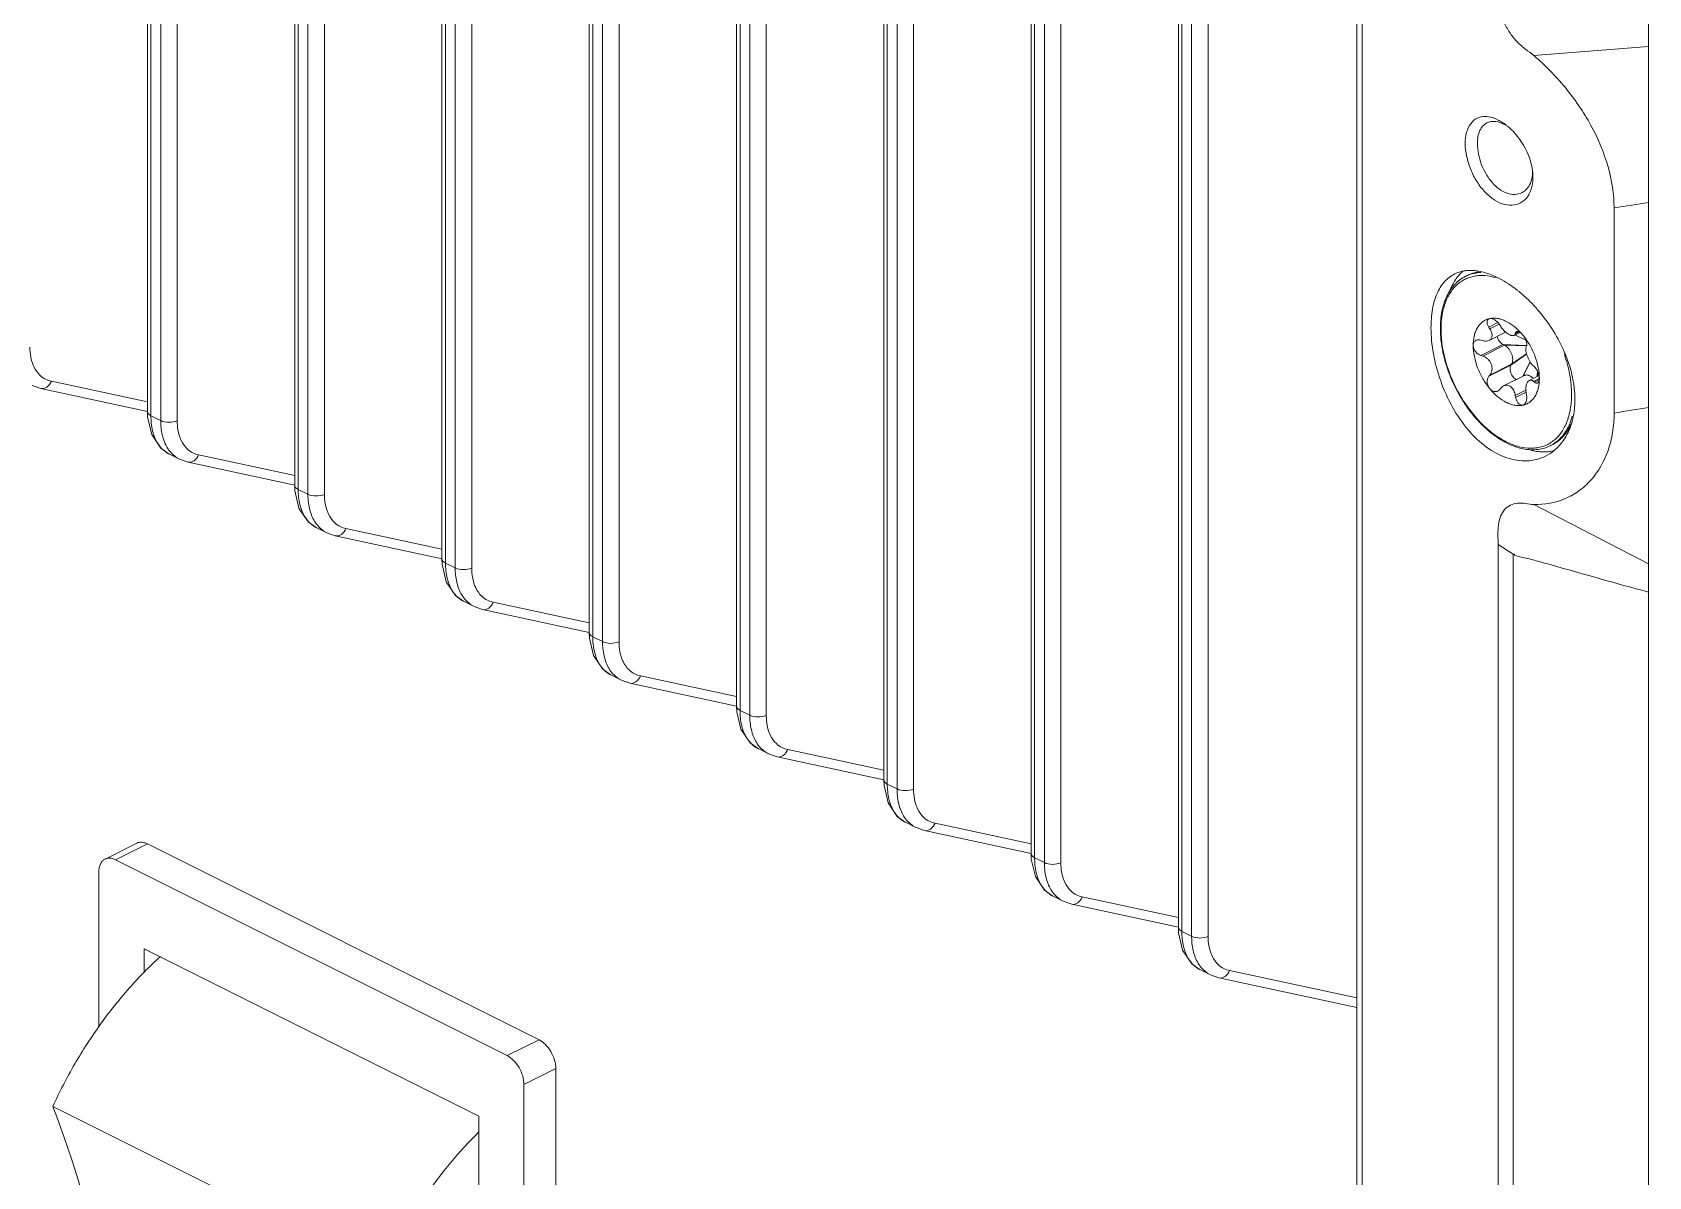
# Model space of a CAD drawing. Header units: millimetres. Extents: x 1177 to 4147, y 93 to 2194.
# Drawn here: x 3228.07 to 3275.88, y 792.68 to 826.51 of the extents above; entities that cross this region are included whole.
import ezdxf

# ---------------------------------------------------------------- set-up
doc = ezdxf.new("R2010")
doc.units = ezdxf.units.MM
doc.header["$LTSCALE"] = 0.1
doc.layers.get('0').update_dxf_attribs({"lineweight": 13})

# ---------------------------------------------------------------- blocks, each defined once
blk = doc.blocks.new('01')
for p, q in [((3608.534, 747.332), (3608.534, 834.783)), ((3545.107, 747.16), (3545.107, 816.876)), ((3545.254, 746.984), (3545.254, 816.699)), ((3545.666, 816.493), (3545.666, 746.777)), ((3546.364, 816.489), (3546.364, 746.773)), ((3551.33, 744.049), (3551.33, 813.765)), ((3551.476, 743.872), (3551.476, 813.588)), ((3551.888, 813.382), (3551.888, 743.666)), ((3552.586, 813.377), (3552.586, 743.662)), ((3557.552, 740.938), (3557.552, 810.654)), ((3557.699, 740.761), (3557.699, 810.477)), ((3558.111, 810.271), (3558.111, 740.555)), ((3558.809, 810.266), (3558.809, 740.55)), ((3563.775, 737.827), (3563.775, 807.542)), ((3563.921, 737.65), (3563.921, 807.366)), ((3564.334, 807.159), (3564.334, 737.444)), ((3565.031, 807.155), (3565.031, 737.439)), ((3569.997, 734.715), (3569.997, 804.431)), ((3570.144, 734.539), (3570.144, 804.254)), ((3570.556, 804.048), (3570.556, 734.332)), ((3571.254, 804.044), (3571.254, 734.328)), ((3576.22, 731.604), (3576.22, 801.32)), ((3576.366, 731.427), (3576.366, 801.143)), ((3576.779, 800.937), (3576.779, 731.221)), ((3577.476, 800.932), (3577.476, 731.217)), ((3582.442, 728.493), (3582.442, 798.208)), ((3582.589, 728.316), (3582.589, 798.032)), ((3583.001, 797.826), (3583.001, 728.11)), ((3583.699, 797.821), (3583.699, 728.105)), ((3588.665, 725.382), (3588.665, 795.097)), ((3588.811, 725.205), (3588.811, 794.92)), ((3589.224, 794.714), (3589.224, 724.999)), ((3589.921, 794.71), (3589.921, 724.994)), ((3596.21, 792.972), (3596.21, 667.728)), ((3596.433, 667.271), (3596.433, 792.499)), ((3603.682, 762.193), (3608.534, 762.578)), ((3603.64, 757.203), (3603.646, 757.051)), ((3607.073, 747.097), (3607.073, 755.748)), ((3600.801, 752.87), (3600.877, 752.908)), ((3601.783, 750.722), (3602.167, 750.914)), ((3601.827, 750.651), (3601.783, 750.722)), ((3601.821, 751.087), (3601.786, 751.076)), ((3602.22, 750.847), (3601.827, 750.651)), ((3602.242, 750.817), (3602.287, 750.746)), ((3602.899, 750.44), (3603.057, 750.519)), ((3602.914, 750.481), (3603.016, 750.532)), ((3601.447, 750.177), (3601.521, 750.155)), ((3601.447, 749.528), (3602.377, 749.993)), ((3601.521, 749.505), (3602.437, 749.963)), ((3602.491, 750.513), (3601.793, 750.164)), ((3603.378, 749.95), (3602.377, 749.993)), ((3602.377, 749.993), (3602.437, 749.963)), ((3603.374, 749.94), (3602.437, 749.963)), ((3602.846, 750.377), (3603.094, 750.501)), ((3602.886, 750.397), (3603.34, 750.179)), ((3602.899, 750.44), (3602.914, 750.481)), ((3603.374, 749.927), (3603.358, 749.885)), ((3601.521, 749.505), (3601.447, 749.528)), ((3601.827, 748.702), (3602.743, 749.16)), ((3603.379, 749.585), (3602.713, 749.112)), ((3602.743, 749.16), (3602.713, 749.112)), ((3603.376, 749.595), (3602.743, 749.16)), ((3603.524, 749.255), (3603.22, 748.651)), ((3603.525, 749.253), (3603.227, 748.654)), ((3601.783, 748.647), (3602.713, 749.112)), ((3601.783, 748.647), (3601.827, 748.702)), ((3602.398, 748.24), (3603.285, 748.684)), ((3603.902, 748.678), (3603.489, 748.471)), ((3603.665, 749.083), (3603.71, 749.046)), ((3603.915, 748.559), (3603.665, 748.433)), ((3603.71, 748.396), (3603.91, 748.496)), ((3603.832, 748.879), (3603.825, 748.64)), ((3603.851, 748.841), (3603.849, 748.652)), ((3540.243, 748.256), (3540.599, 748.132)), ((3540.599, 748.132), (3545.108, 747.165)), ((3540.599, 748.132), (3540.599, 748.132)), ((3541.048, 748.44), (3545.107, 747.569)), ((3602.287, 748.148), (3602.242, 748.092)), ((3602.899, 747.842), (3603.345, 748.065)), ((3602.914, 747.756), (3602.899, 747.842)), ((3602.914, 747.756), (3603.354, 747.976)), ((3603.358, 747.937), (3603.374, 747.851)), ((3603.71, 748.396), (3603.665, 748.433)), ((3603.217, 747.427), (3603.253, 747.439)), ((3608.534, 740.729), (3608.534, 747.332)), ((3545.254, 746.984), (3545.666, 746.777)), ((3604.378, 745.715), (3604.455, 745.753)), ((3545.678, 745.607), (3546.028, 745.364)), ((3546.016, 745.37), (3546.465, 745.145)), ((3546.466, 745.145), (3546.822, 745.021)), ((3547.271, 745.328), (3551.33, 744.457)), ((3546.822, 745.021), (3551.33, 744.053)), ((3546.822, 745.021), (3546.822, 745.021)), ((3551.476, 743.872), (3551.888, 743.666)), ((3603.682, 743.233), (3608.534, 740.729)), ((3551.9, 742.496), (3552.25, 742.253)), ((3552.239, 742.258), (3552.688, 742.034)), ((3552.688, 742.034), (3553.044, 741.909)), ((3553.044, 741.91), (3557.553, 740.942)), ((3553.044, 741.91), (3553.044, 741.909)), ((3553.493, 742.217), (3557.552, 741.346)), ((3602.17, 741.54), (3602.806, 741.129)), ((3602.173, 678.7), (3602.17, 741.54)), ((3602.806, 678.758), (3602.806, 741.129)), ((3557.699, 740.761), (3558.111, 740.555)), ((3608.534, 739.538), (3608.534, 740.729)), ((3558.123, 739.384), (3558.473, 739.142)), ((3558.461, 739.147), (3558.91, 738.922)), ((3558.911, 738.922), (3559.267, 738.798)), ((3559.716, 739.106), (3563.775, 738.235)), ((3608.534, 677.167), (3608.534, 739.538)), ((3559.267, 738.798), (3563.776, 737.831)), ((3559.267, 738.798), (3559.267, 738.798)), ((3563.921, 737.65), (3564.334, 737.444)), ((3564.345, 736.273), (3564.695, 736.03)), ((3564.684, 736.036), (3565.133, 735.811)), ((3565.134, 735.811), (3565.489, 735.687)), ((3565.489, 735.687), (3569.998, 734.719)), ((3565.489, 735.687), (3565.489, 735.687)), ((3565.938, 735.994), (3569.997, 735.124)), ((3570.144, 734.539), (3570.556, 734.332)), ((3570.568, 733.162), (3570.918, 732.919)), ((3570.906, 732.924), (3571.355, 732.7)), ((3572.161, 732.883), (3576.22, 732.012)), ((3571.356, 732.7), (3571.712, 732.576)), ((3571.712, 732.576), (3576.221, 731.608)), ((3571.712, 732.576), (3571.712, 732.576)), ((3576.366, 731.427), (3576.779, 731.221)), ((3576.79, 730.051), (3577.141, 729.808)), ((3577.129, 729.813), (3577.578, 729.589)), ((3577.579, 729.589), (3577.934, 729.464)), ((3577.934, 729.464), (3582.443, 728.497)), ((3577.934, 729.464), (3577.934, 729.464)), ((3578.383, 729.772), (3582.442, 728.901)), ((3543.316, 728.26), (3544.659, 728.932)), ((3543.763, 728.232), (3545.106, 728.903)), ((3545.106, 728.903), (3561.653, 720.63)), ((3543.763, 728.232), (3560.309, 719.959)), ((3582.589, 728.316), (3583.001, 728.11)), ((3543.056, 721.166), (3543.056, 727.719)), ((3583.013, 726.939), (3583.363, 726.696)), ((3583.352, 726.702), (3583.801, 726.477)), ((3584.606, 726.661), (3588.665, 725.79)), ((3583.801, 726.477), (3584.157, 726.353)), ((3584.157, 726.353), (3588.666, 725.386)), ((3584.157, 726.353), (3584.157, 726.353)), ((3588.811, 725.205), (3589.224, 724.999)), ((3544.965, 724.47), (3559.107, 717.399)), ((3544.965, 723.471), (3544.965, 724.47)), ((3589.235, 723.828), (3589.586, 723.585)), ((3589.574, 723.591), (3590.023, 723.366)), ((3590.024, 723.366), (3590.379, 723.242)), ((3590.379, 723.242), (3596.21, 721.991)), ((3590.379, 723.242), (3590.379, 723.242)), ((3590.828, 723.549), (3596.21, 722.395)), ((3561.653, 720.63), (3560.309, 719.959)), ((3561.016, 718.739), (3562.36, 719.411)), ((3562.36, 719.411), (3562.36, 692.304)), ((3561.016, 718.739), (3561.016, 691.632)), ((3541.111, 717.816), (3555.041, 710.851)), ((3559.107, 717.399), (3559.107, 694.882))]:
    blk.add_line(p, q)
for points in [[(3545.107, 747.161), (3545.116, 746.929), (3545.286, 746.185), (3545.678, 745.607)], [(3551.33, 744.05), (3551.338, 743.818), (3551.509, 743.074), (3551.9, 742.496)], [(3557.552, 740.938), (3557.561, 740.707), (3557.731, 739.962), (3558.123, 739.384)], [(3563.775, 737.827), (3563.783, 737.595), (3563.954, 736.851), (3564.345, 736.273)], [(3569.997, 734.716), (3570.006, 734.484), (3570.176, 733.74), (3570.568, 733.162)], [(3576.22, 731.605), (3576.229, 731.373), (3576.399, 730.629), (3576.79, 730.051)], [(3582.442, 728.493), (3582.451, 728.262), (3582.622, 727.517), (3583.013, 726.939)], [(3588.665, 725.382), (3588.674, 725.15), (3588.844, 724.406), (3589.235, 723.828)]]:
    blk.add_lwpolyline(points)
for centre, radius, start, end in [((3600.999, 757.308), 2.467, 49.95544, 52.95455), ((3600.862, 757.146), 2.68, 45.65003, 49.94198), ((3601.464, 757.042), 2.184, 6.27404, 10.0511), ((3601.709, 757.07), 1.937, 3.92265, 6.24504), ((3721.826, 48.475), 716.531, 99.097346, 99.215681), ((3601.828, 751.786), 1.732, 130.55625, 135.34757), ((3601.473, 751.525), 1.503, 113.3088, 116.56155), ((3602.535, 751.334), 2.576, 154.59208, 160.88676), ((3598.664, 746.951), 6.866, 40.1527, 42.25057), ((3601.098, 748.635), 2.751, 39.61526, 43.02977), ((3541.261, 749.431), 1.014, 243.37659, 257.89321), ((3601.315, 747.664), 4.103, 0.02696, 3.5685), ((3603.059, 748.188), 0.778, 281.69703, 284.52359), ((3721.834, 39.768), 716.577, 99.097348, 99.21568), ((3603.707, 747.058), 1.502, 296.56352, 299.83304), ((3603.704, 747.062), 1.507, 299.83381, 302.10735), ((3603.781, 747.1), 1.506, 296.56654, 305.47818), ((3603.67, 747.231), 1.678, 314.98995, 318.73194), ((3546.509, 746.353), 1.1, 235.07, 243.38433), ((3547.483, 746.32), 1.014, 243.37659, 257.89321), ((3604.115, 747.286), 1.831, 272.78374, 278.17806), ((3604.129, 747.184), 1.728, 278.1979, 282.14883), ((3552.732, 743.242), 1.1, 235.07, 243.38433), ((3553.706, 743.209), 1.014, 243.37659, 257.89321), ((3558.954, 740.13), 1.1, 235.07, 243.38433), ((3559.929, 740.097), 1.014, 243.37659, 257.89321), ((3565.177, 737.019), 1.1, 235.07, 243.38433), ((3566.151, 736.986), 1.014, 243.37659, 257.89321), ((3571.399, 733.908), 1.1, 235.07, 243.38433), ((3572.374, 733.875), 1.014, 243.37659, 257.89321), ((3577.622, 730.796), 1.1, 235.07, 243.38433), ((3578.596, 730.764), 1.014, 243.37659, 257.89321), ((3583.844, 727.685), 1.1, 235.07, 243.38433), ((3584.819, 727.652), 1.014, 243.37659, 257.89321), ((3590.067, 724.574), 1.1, 235.07, 243.38433), ((3591.041, 724.541), 1.014, 243.37659, 257.89321)]:
    blk.add_arc(centre, radius, start, end)
for points, knots in [([(3603.682, 762.194), (3603.569, 762.289), (3603.327, 762.46), (3602.976, 762.752), (3602.68, 763.121), (3602.362, 763.672), (3602.183, 764.281), (3602.162, 764.879), (3602.172, 765.163), (3602.172, 765.302)], [0, 0, 0, 0, 0.121221, 0.244043, 0.374304, 0.508184, 0.766586, 0.885066, 1, 1, 1, 1]), ([(3607.073, 755.748), (3607.074, 756.337), (3606.874, 757.559), (3606.143, 759.293), (3605.055, 760.871), (3604.16, 761.788), (3603.682, 762.194)], [0, 0, 0, 0, 0.235909, 0.489109, 0.748743, 1, 1, 1, 1]), ([(3600.785, 758.481), (3600.784, 758.639), (3600.815, 758.934), (3600.981, 759.319), (3601.269, 759.575), (3601.512, 759.621), (3601.63, 759.62)], [0, 0, 0, 0, 0.299801, 0.553858, 0.776011, 1, 1, 1, 1]), ([(3601.63, 759.62), (3601.674, 759.619), (3601.864, 759.603), (3602.047, 759.537), (3602.177, 759.471)], [0, 0, 0, 0, 0.230578, 1, 1, 1, 1]), ([(3601.698, 759.351), (3601.806, 759.405), (3602.09, 759.44), (3602.346, 759.337), (3602.475, 759.265)], [0, 0, 0, 0, 0.451839, 1, 1, 1, 1]), ([(3602.177, 759.471), (3602.203, 759.458), (3602.31, 759.4), (3602.412, 759.333), (3602.485, 759.277)], [0, 0, 0, 0, 0.240528, 1, 1, 1, 1]), ([(3601.296, 758.472), (3601.297, 758.572), (3601.312, 758.761), (3601.385, 759.02), (3601.512, 759.225), (3601.633, 759.319), (3601.698, 759.351)], [0, 0, 0, 0, 0.295949, 0.557333, 0.78795, 1, 1, 1, 1]), ([(3602.735, 759.062), (3602.826, 758.973), (3603.173, 758.585), (3603.425, 758.11), (3603.539, 757.735)], [0, 0, 0, 0, 0.244801, 1, 1, 1, 1]), ([(3603.206, 756.025), (3603.103, 755.953), (3602.851, 755.852), (3602.429, 755.884), (3602.005, 756.079), (3601.609, 756.412), (3601.266, 756.857), (3601.001, 757.376), (3600.83, 757.924), (3600.782, 758.3), (3600.785, 758.481)], [0, 0, 0, 0, 0.093411, 0.193279, 0.306466, 0.434619, 0.574893, 0.720944, 0.865758, 1, 1, 1, 1]), ([(3603.173, 756.4), (3603.084, 756.355), (3602.873, 756.304), (3602.538, 756.365), (3602.209, 756.546), (3601.907, 756.829), (3601.65, 757.192), (3601.39, 757.731), (3601.302, 758.18), (3601.296, 758.472)], [0, 0, 0, 0, 0.093963, 0.196168, 0.31176, 0.441239, 0.581333, 0.726089, 1, 1, 1, 1]), ([(3603.535, 756.803), (3603.498, 756.715), (3603.401, 756.555), (3603.252, 756.439), (3603.173, 756.4)], [0, 0, 0, 0, 0.518724, 1, 1, 1, 1]), ([(3603.646, 757.051), (3603.646, 756.995), (3603.639, 756.788), (3603.592, 756.582), (3603.531, 756.442)], [0, 0, 0, 0, 0.266364, 1, 1, 1, 1]), ([(3603.629, 757.306), (3603.63, 757.261), (3603.623, 757.089), (3603.585, 756.919), (3603.535, 756.803)], [0, 0, 0, 0, 0.264102, 1, 1, 1, 1]), ([(3603.531, 756.442), (3603.513, 756.399), (3603.433, 756.24), (3603.312, 756.101), (3603.206, 756.025)], [0, 0, 0, 0, 0.265174, 1, 1, 1, 1]), ([(3600.33, 752.97), (3600.17, 752.89), (3599.866, 752.649), (3599.554, 752.12), (3599.372, 751.455), (3599.337, 750.966), (3599.337, 750.706)], [0, 0, 0, 0, 0.207379, 0.435777, 0.699431, 1, 1, 1, 1]), ([(3599.732, 750.671), (3599.732, 750.916), (3599.763, 751.276), (3599.88, 751.728), (3600, 752.03), (3600.154, 752.3), (3600.339, 752.534), (3600.554, 752.727), (3600.717, 752.828), (3600.801, 752.87)], [0, 0, 0, 0, 0.285392, 0.417936, 0.543856, 0.663798, 0.778818, 0.890321, 1, 1, 1, 1]), ([(3602.092, 752.807), (3601.939, 752.854), (3601.705, 752.902), (3601.395, 752.908), (3601.175, 752.883), (3600.966, 752.83), (3600.769, 752.748), (3600.586, 752.639), (3600.419, 752.503), (3600.268, 752.341), (3600.087, 752.089), (3599.911, 751.712), (3599.787, 751.196), (3599.761, 750.827), (3599.761, 750.636)], [0, 0, 0, 0, 0.126419, 0.185935, 0.243505, 0.299709, 0.355212, 0.410726, 0.466965, 0.52459, 0.584178, 0.710779, 0.849241, 1, 1, 1, 1]), ([(3600.597, 753.003), (3600.558, 752.963), (3600.405, 752.793), (3600.283, 752.596), (3600.209, 752.439)], [0, 0, 0, 0, 0.241159, 1, 1, 1, 1]), ([(3600.875, 753.116), (3600.826, 753.112), (3600.639, 753.09), (3600.455, 753.032), (3600.33, 752.97)], [0, 0, 0, 0, 0.258223, 1, 1, 1, 1]), ([(3601.278, 753.1), (3601.243, 753.105), (3601.11, 753.12), (3600.974, 753.123), (3600.875, 753.116)], [0, 0, 0, 0, 0.258627, 1, 1, 1, 1]), ([(3601.337, 753.053), (3601.257, 753.041), (3601.099, 753.005), (3600.949, 752.944), (3600.877, 752.908)], [0, 0, 0, 0, 0.503877, 1, 1, 1, 1]), ([(3600.877, 752.908), (3600.943, 752.941), (3601.079, 752.998), (3601.222, 753.035), (3601.294, 753.048)], [0, 0, 0, 0, 0.497485, 1, 1, 1, 1]), ([(3601.448, 753.032), (3601.349, 753.028), (3601.154, 753.004), (3600.967, 752.944), (3600.878, 752.906)], [0, 0, 0, 0, 0.506989, 1, 1, 1, 1]), ([(3602.698, 752.493), (3602.58, 752.574), (3602.142, 752.847), (3601.648, 753.047), (3601.278, 753.1)], [0, 0, 0, 0, 0.277298, 1, 1, 1, 1]), ([(3603.056, 752.225), (3603.026, 752.249), (3602.91, 752.342), (3602.79, 752.43), (3602.698, 752.493)], [0, 0, 0, 0, 0.254539, 1, 1, 1, 1]), ([(3603.747, 751.568), (3603.692, 751.628), (3603.474, 751.859), (3603.239, 752.075), (3603.056, 752.225)], [0, 0, 0, 0, 0.256061, 1, 1, 1, 1]), ([(3605.211, 749.018), (3605.147, 749.231), (3604.839, 750.079), (3604.351, 750.859), (3603.912, 751.378)], [0, 0, 0, 0, 0.246555, 1, 1, 1, 1]), ([(3604.176, 745.278), (3603.935, 745.158), (3603.375, 745.017), (3602.489, 745.166), (3601.629, 745.64), (3600.854, 746.388), (3600.207, 747.345), (3599.72, 748.435), (3599.416, 749.569), (3599.337, 750.337), (3599.337, 750.706)], [0, 0, 0, 0, 0.096278, 0.199339, 0.314352, 0.442579, 0.581411, 0.725431, 0.867625, 1, 1, 1, 1]), ([(3604.378, 745.715), (3604.272, 745.661), (3604.042, 745.578), (3603.672, 745.532), (3603.283, 745.563), (3602.885, 745.669), (3602.483, 745.845), (3602.086, 746.089), (3601.699, 746.394), (3601.33, 746.755), (3600.986, 747.165), (3600.566, 747.769), (3600.225, 748.431), (3599.974, 749.124), (3599.836, 749.647), (3599.752, 750.163), (3599.732, 750.504), (3599.732, 750.671)], [0, 0, 0, 0, 0.046168, 0.093562, 0.14325, 0.196027, 0.252355, 0.312364, 0.375896, 0.442549, 0.511737, 0.582736, 0.726725, 0.798122, 0.867948, 0.935457, 1, 1, 1, 1]), ([(3599.761, 750.636), (3599.761, 750.407), (3599.8, 749.934), (3599.959, 749.225), (3600.213, 748.518), (3600.554, 747.839), (3600.969, 747.212), (3601.442, 746.663), (3601.956, 746.21), (3602.493, 745.871), (3603.033, 745.659), (3603.482, 745.596), (3603.817, 745.622), (3604.052, 745.676), (3604.271, 745.766), (3604.474, 745.889), (3604.657, 746.046), (3604.877, 746.301), (3605.094, 746.7), (3605.246, 747.261), (3605.277, 747.667), (3605.277, 747.878)], [0, 0, 0, 0, 0.068686, 0.141533, 0.217028, 0.293412, 0.36886, 0.441621, 0.510182, 0.573445, 0.630935, 0.683047, 0.707566, 0.731385, 0.754843, 0.778311, 0.802158, 0.826721, 0.878957, 0.936591, 1, 1, 1, 1]), ([(3601.122, 749.955), (3601.122, 750.096), (3601.143, 750.302), (3601.223, 750.555), (3601.303, 750.717), (3601.405, 750.854), (3601.527, 750.964), (3601.667, 751.044), (3601.769, 751.077), (3601.821, 751.087)], [0, 0, 0, 0, 0.292489, 0.425478, 0.549994, 0.667323, 0.779541, 0.889431, 1, 1, 1, 1]), ([(3601.786, 751.076), (3601.775, 751.07), (3601.753, 751.055), (3601.729, 751.022), (3601.715, 750.982), (3601.709, 750.917), (3601.727, 750.825), (3601.761, 750.756), (3601.783, 750.722)], [0, 0, 0, 0, 0.097885, 0.196945, 0.302948, 0.419624, 0.688587, 1, 1, 1, 1]), ([(3601.793, 750.164), (3601.811, 750.173), (3601.845, 750.196), (3601.885, 750.243), (3601.91, 750.299), (3601.92, 750.364), (3601.916, 750.433), (3601.892, 750.533), (3601.856, 750.605), (3601.827, 750.651)], [0, 0, 0, 0, 0.11066, 0.218773, 0.328694, 0.444664, 0.569516, 0.704271, 1, 1, 1, 1]), ([(3601.821, 751.087), (3601.87, 751.097), (3601.973, 751.109), (3602.132, 751.098), (3602.296, 751.061), (3602.525, 750.975), (3602.81, 750.801), (3603.012, 750.616), (3603.109, 750.512)], [0, 0, 0, 0, 0.102583, 0.210143, 0.32398, 0.444974, 0.708853, 1, 1, 1, 1]), ([(3602.242, 750.817), (3602.216, 750.859), (3602.155, 750.936), (3602.063, 751.014), (3601.984, 751.06), (3601.912, 751.088), (3601.854, 751.094), (3601.821, 751.087)], [0, 0, 0, 0, 0.280746, 0.557076, 0.685088, 0.802432, 1, 1, 1, 1]), ([(3602.491, 750.511), (3602.451, 750.545), (3602.377, 750.619), (3602.314, 750.702), (3602.287, 750.746)], [0, 0, 0, 0, 0.500571, 1, 1, 1, 1]), ([(3602.954, 750.528), (3602.945, 750.524), (3602.928, 750.51), (3602.918, 750.491), (3602.914, 750.481)], [0, 0, 0, 0, 0.479654, 1, 1, 1, 1]), ([(3603.094, 750.501), (3603.081, 750.509), (3603.056, 750.523), (3603.018, 750.535), (3602.984, 750.538), (3602.963, 750.532), (3602.954, 750.528)], [0, 0, 0, 0, 0.309007, 0.574685, 0.801106, 1, 1, 1, 1]), ([(3540.141, 749.884), (3540.141, 749.823), (3540.15, 749.59), (3540.193, 749.357), (3540.25, 749.196)], [0, 0, 0, 0, 0.264568, 1, 1, 1, 1]), ([(3601.24, 750.168), (3601.222, 750.159), (3601.188, 750.135), (3601.15, 750.085), (3601.127, 750.023), (3601.122, 749.978), (3601.122, 749.955)], [0, 0, 0, 0, 0.236599, 0.476208, 0.728722, 1, 1, 1, 1]), ([(3601.821, 748.125), (3601.713, 748.255), (3601.518, 748.537), (3601.298, 748.997), (3601.158, 749.475), (3601.122, 749.799), (3601.122, 749.955)], [0, 0, 0, 0, 0.254359, 0.512919, 0.764765, 1, 1, 1, 1]), ([(3601.122, 749.955), (3601.122, 749.91), (3601.142, 749.815), (3601.212, 749.688), (3601.316, 749.586), (3601.403, 749.541), (3601.447, 749.528)], [0, 0, 0, 0, 0.239462, 0.49734, 0.756045, 1, 1, 1, 1]), ([(3601.447, 750.177), (3601.411, 750.188), (3601.341, 750.199), (3601.27, 750.183), (3601.24, 750.168)], [0, 0, 0, 0, 0.52668, 1, 1, 1, 1]), ([(3601.521, 750.155), (3601.568, 750.14), (3601.661, 750.125), (3601.754, 750.145), (3601.793, 750.164)], [0, 0, 0, 0, 0.531842, 1, 1, 1, 1]), ([(3602.377, 749.993), (3602.348, 750.007), (3602.292, 750.048), (3602.221, 750.128), (3602.164, 750.224), (3602.137, 750.296), (3602.128, 750.332)], [0, 0, 0, 0, 0.224627, 0.474713, 0.738163, 1, 1, 1, 1]), ([(3602.743, 749.16), (3602.76, 749.187), (3602.784, 749.251), (3602.795, 749.357), (3602.781, 749.475), (3602.746, 749.596), (3602.69, 749.712), (3602.618, 749.817), (3602.534, 749.903), (3602.47, 749.947), (3602.437, 749.963)], [0, 0, 0, 0, 0.100163, 0.214155, 0.341032, 0.476829, 0.616268, 0.753439, 0.882721, 1, 1, 1, 1]), ([(3602.846, 750.377), (3602.836, 750.372), (3602.814, 750.365), (3602.777, 750.364), (3602.736, 750.37), (3602.673, 750.39), (3602.588, 750.436), (3602.523, 750.484), (3602.491, 750.511)], [0, 0, 0, 0, 0.081289, 0.172033, 0.275865, 0.394549, 0.674735, 1, 1, 1, 1]), ([(3602.899, 750.44), (3602.894, 750.426), (3602.88, 750.401), (3602.858, 750.383), (3602.846, 750.377)], [0, 0, 0, 0, 0.516987, 1, 1, 1, 1]), ([(3603.217, 750.389), (3603.198, 750.412), (3603.16, 750.453), (3603.116, 750.487), (3603.094, 750.501)], [0, 0, 0, 0, 0.531627, 1, 1, 1, 1]), ([(3603.374, 749.927), (3603.378, 749.939), (3603.384, 749.97), (3603.384, 750.019), (3603.375, 750.076), (3603.352, 750.162), (3603.303, 750.27), (3603.248, 750.351), (3603.217, 750.389)], [0, 0, 0, 0, 0.081914, 0.180348, 0.294769, 0.423159, 0.707611, 1, 1, 1, 1]), ([(3603.217, 750.389), (3603.325, 750.259), (3603.52, 749.977), (3603.739, 749.516), (3603.88, 749.039), (3603.915, 748.715), (3603.915, 748.559)], [0, 0, 0, 0, 0.254359, 0.512919, 0.764765, 1, 1, 1, 1]), ([(3603.665, 749.083), (3603.639, 749.104), (3603.59, 749.156), (3603.524, 749.249), (3603.464, 749.36), (3603.413, 749.478), (3603.373, 749.597), (3603.349, 749.708), (3603.341, 749.804), (3603.35, 749.862), (3603.358, 749.885)], [0, 0, 0, 0, 0.110696, 0.240625, 0.384178, 0.53292, 0.676665, 0.805968, 0.914467, 1, 1, 1, 1]), ([(3540.25, 749.196), (3540.268, 749.146), (3540.344, 748.963), (3540.46, 748.794), (3540.565, 748.694)], [0, 0, 0, 0, 0.26525, 1, 1, 1, 1]), ([(3601.521, 749.505), (3601.6, 749.481), (3601.714, 749.413), (3601.826, 749.283), (3601.888, 749.166), (3601.919, 749.04), (3601.919, 748.914), (3601.89, 748.799), (3601.851, 748.731), (3601.827, 748.702)], [0, 0, 0, 0, 0.249375, 0.381505, 0.514159, 0.64429, 0.769426, 0.888065, 1, 1, 1, 1]), ([(3605.277, 747.878), (3605.277, 748.157), (3605.219, 748.734), (3605.069, 749.294), (3604.971, 749.575)], [0, 0, 0, 0, 0.483667, 1, 1, 1, 1]), ([(3601.783, 748.647), (3601.756, 748.614), (3601.717, 748.531), (3601.706, 748.391), (3601.739, 748.249), (3601.789, 748.162), (3601.821, 748.125)], [0, 0, 0, 0, 0.226942, 0.475503, 0.738548, 1, 1, 1, 1]), ([(3602.943, 748.51), (3602.918, 748.522), (3602.87, 748.555), (3602.807, 748.62), (3602.753, 748.698), (3602.711, 748.786), (3602.685, 748.877), (3602.672, 748.987), (3602.687, 749.07), (3602.713, 749.112)], [0, 0, 0, 0, 0.117521, 0.247148, 0.384604, 0.524297, 0.660366, 0.787432, 1, 1, 1, 1]), ([(3603.915, 748.559), (3603.915, 748.422), (3603.896, 748.222), (3603.821, 747.975), (3603.745, 747.815), (3603.649, 747.679), (3603.534, 747.568), (3603.401, 747.484), (3603.304, 747.448), (3603.254, 747.435)], [0, 0, 0, 0, 0.292063, 0.425261, 0.550188, 0.667975, 0.780473, 0.890199, 1, 1, 1, 1]), ([(3603.656, 748.556), (3603.628, 748.586), (3603.569, 748.639), (3603.484, 748.684), (3603.417, 748.702), (3603.37, 748.705), (3603.325, 748.7), (3603.298, 748.69), (3603.285, 748.683)], [0, 0, 0, 0, 0.297686, 0.561702, 0.680801, 0.792227, 0.89772, 1, 1, 1, 1]), ([(3603.489, 748.471), (3603.458, 748.456), (3603.419, 748.412), (3603.384, 748.341), (3603.354, 748.245), (3603.339, 748.108), (3603.348, 747.995), (3603.358, 747.937)], [0, 0, 0, 0, 0.177477, 0.28813, 0.413007, 0.695065, 1, 1, 1, 1]), ([(3603.665, 748.433), (3603.65, 748.445), (3603.622, 748.465), (3603.576, 748.483), (3603.53, 748.487), (3603.502, 748.478), (3603.489, 748.471)], [0, 0, 0, 0, 0.288082, 0.541806, 0.772346, 1, 1, 1, 1]), ([(3603.903, 748.678), (3603.896, 748.716), (3603.875, 748.79), (3603.83, 748.892), (3603.776, 748.979), (3603.732, 749.027), (3603.71, 749.046)], [0, 0, 0, 0, 0.274561, 0.545123, 0.791997, 1, 1, 1, 1]), ([(3603.838, 748.366), (3603.851, 748.372), (3603.874, 748.393), (3603.898, 748.437), (3603.913, 748.494), (3603.915, 748.536), (3603.915, 748.559)], [0, 0, 0, 0, 0.190975, 0.416283, 0.686233, 1, 1, 1, 1]), ([(3603.915, 748.559), (3603.915, 748.568), (3603.914, 748.608), (3603.909, 748.648), (3603.903, 748.678)], [0, 0, 0, 0, 0.238011, 1, 1, 1, 1]), ([(3605.41, 747.919), (3605.404, 748.009), (3605.37, 748.38), (3605.291, 748.747), (3605.211, 749.018)], [0, 0, 0, 0, 0.242299, 1, 1, 1, 1]), ([(3540.599, 748.132), (3540.642, 748.123), (3540.736, 748.124), (3540.916, 748.209), (3541.01, 748.342), (3541.048, 748.44)], [0, 0, 0, 0, 0.224227, 0.463458, 1, 1, 1, 1]), ([(3601.821, 748.125), (3601.843, 748.098), (3601.893, 748.05), (3601.981, 748.005), (3602.074, 747.994), (3602.132, 748.01), (3602.158, 748.023)], [0, 0, 0, 0, 0.278794, 0.535291, 0.771972, 1, 1, 1, 1]), ([(3603.217, 747.427), (3603.163, 747.415), (3603.05, 747.404), (3602.876, 747.42), (3602.696, 747.467), (3602.445, 747.574), (3602.136, 747.784), (3601.922, 748.002), (3601.821, 748.125)], [0, 0, 0, 0, 0.100895, 0.207261, 0.32056, 0.441668, 0.707117, 1, 1, 1, 1]), ([(3602.158, 748.023), (3602.166, 748.027), (3602.198, 748.045), (3602.225, 748.071), (3602.242, 748.092)], [0, 0, 0, 0, 0.244453, 1, 1, 1, 1]), ([(3602.287, 748.148), (3602.295, 748.158), (3602.327, 748.194), (3602.366, 748.224), (3602.398, 748.24)], [0, 0, 0, 0, 0.258578, 1, 1, 1, 1]), ([(3602.398, 748.24), (3602.423, 748.252), (3602.475, 748.27), (3602.558, 748.272), (3602.64, 748.248), (3602.716, 748.2), (3602.782, 748.13), (3602.854, 748.014), (3602.887, 747.912), (3602.899, 747.842)], [0, 0, 0, 0, 0.109461, 0.218418, 0.33058, 0.449317, 0.576567, 0.712229, 1, 1, 1, 1]), ([(3603.253, 747.439), (3603.266, 747.446), (3603.291, 747.463), (3603.323, 747.499), (3603.348, 747.545), (3603.374, 747.618), (3603.388, 747.722), (3603.381, 747.808), (3603.374, 747.851)], [0, 0, 0, 0, 0.096427, 0.2004, 0.313931, 0.437364, 0.708911, 1, 1, 1, 1]), ([(3603.71, 748.396), (3603.72, 748.387), (3603.741, 748.373), (3603.775, 748.359), (3603.809, 748.356), (3603.829, 748.362), (3603.838, 748.366)], [0, 0, 0, 0, 0.294551, 0.551982, 0.781276, 1, 1, 1, 1]), ([(3545.254, 746.984), (3545.232, 746.994), (3545.165, 747.033), (3545.107, 747.106), (3545.107, 747.16)], [0, 0, 0, 0, 0.307754, 1, 1, 1, 1]), ([(3602.914, 747.756), (3602.923, 747.708), (3602.95, 747.618), (3603.011, 747.52), (3603.072, 747.464), (3603.12, 747.436), (3603.169, 747.422), (3603.202, 747.423), (3603.217, 747.427)], [0, 0, 0, 0, 0.297992, 0.57064, 0.692364, 0.803082, 0.904393, 1, 1, 1, 1]), ([(3605.418, 747.666), (3605.418, 747.567), (3605.404, 747.187), (3605.33, 746.808), (3605.237, 746.543)], [0, 0, 0, 0, 0.261334, 1, 1, 1, 1]), ([(3545.379, 746.161), (3545.358, 746.222), (3545.281, 746.49), (3545.254, 746.771), (3545.254, 746.984)], [0, 0, 0, 0, 0.234569, 1, 1, 1, 1]), ([(3546.364, 746.773), (3546.256, 746.722), (3546.014, 746.685), (3545.772, 746.725), (3545.666, 746.777)], [0, 0, 0, 0, 0.501917, 1, 1, 1, 1]), ([(3545.666, 746.777), (3545.666, 746.704), (3545.676, 746.424), (3545.728, 746.145), (3545.797, 745.952)], [0, 0, 0, 0, 0.264668, 1, 1, 1, 1]), ([(3546.364, 746.773), (3546.364, 746.711), (3546.372, 746.479), (3546.416, 746.246), (3546.473, 746.084)], [0, 0, 0, 0, 0.264568, 1, 1, 1, 1]), ([(3603.682, 743.233), (3604.13, 743.22), (3604.817, 743.348), (3605.606, 743.791), (3606.303, 744.423), (3606.788, 745.297), (3607.036, 746.285), (3607.074, 746.822), (3607.073, 747.097)], [0, 0, 0, 0, 0.233633, 0.350432, 0.469543, 0.720836, 0.856605, 1, 1, 1, 1]), ([(3605.227, 746.551), (3605.182, 746.463), (3605.083, 746.296), (3604.902, 746.074), (3604.693, 745.89), (3604.536, 745.793), (3604.455, 745.753)], [0, 0, 0, 0, 0.262146, 0.51415, 0.75894, 1, 1, 1, 1]), ([(3604.505, 745.786), (3604.6, 745.845), (3604.781, 745.989), (3605.006, 746.264), (3605.186, 746.593), (3605.27, 746.836), (3605.305, 746.964)], [0, 0, 0, 0, 0.231185, 0.471823, 0.727001, 1, 1, 1, 1]), ([(3605.237, 746.543), (3605.205, 746.452), (3605.065, 746.113), (3604.849, 745.803), (3604.654, 745.616)], [0, 0, 0, 0, 0.262735, 1, 1, 1, 1]), ([(3604.932, 746.124), (3604.995, 746.196), (3605.113, 746.355), (3605.206, 746.53), (3605.247, 746.622)], [0, 0, 0, 0, 0.48762, 1, 1, 1, 1]), ([(3545.879, 745.451), (3545.765, 745.531), (3545.557, 745.747), (3545.428, 746.015), (3545.379, 746.161)], [0, 0, 0, 0, 0.47508, 1, 1, 1, 1]), ([(3545.797, 745.952), (3545.859, 745.777), (3546.027, 745.455), (3546.311, 745.223), (3546.463, 745.147)], [0, 0, 0, 0, 0.522368, 1, 1, 1, 1]), ([(3546.473, 746.084), (3546.491, 746.035), (3546.566, 745.851), (3546.682, 745.683), (3546.788, 745.583)], [0, 0, 0, 0, 0.26525, 1, 1, 1, 1]), ([(3604.656, 745.874), (3604.674, 745.886), (3604.744, 745.939), (3604.81, 745.997), (3604.857, 746.044)], [0, 0, 0, 0, 0.247914, 1, 1, 1, 1]), ([(3546.822, 745.021), (3546.864, 745.012), (3546.958, 745.013), (3547.138, 745.098), (3547.232, 745.231), (3547.271, 745.328)], [0, 0, 0, 0, 0.224227, 0.463458, 1, 1, 1, 1]), ([(3604.204, 745.457), (3604.143, 745.454), (3603.889, 745.454), (3603.636, 745.501), (3603.451, 745.556)], [0, 0, 0, 0, 0.239471, 1, 1, 1, 1]), ([(3604.654, 745.616), (3604.618, 745.581), (3604.472, 745.451), (3604.306, 745.343), (3604.176, 745.278)], [0, 0, 0, 0, 0.25314, 1, 1, 1, 1]), ([(3551.476, 743.872), (3551.455, 743.883), (3551.388, 743.922), (3551.33, 743.995), (3551.33, 744.049)], [0, 0, 0, 0, 0.307754, 1, 1, 1, 1]), ([(3551.601, 743.049), (3551.58, 743.111), (3551.504, 743.379), (3551.476, 743.659), (3551.476, 743.872)], [0, 0, 0, 0, 0.234569, 1, 1, 1, 1]), ([(3552.102, 742.34), (3551.988, 742.42), (3551.779, 742.635), (3551.651, 742.904), (3551.601, 743.049)], [0, 0, 0, 0, 0.47508, 1, 1, 1, 1]), ([(3552.586, 743.662), (3552.479, 743.611), (3552.236, 743.574), (3551.994, 743.613), (3551.888, 743.666)], [0, 0, 0, 0, 0.501917, 1, 1, 1, 1]), ([(3551.888, 743.666), (3551.888, 743.592), (3551.899, 743.313), (3551.951, 743.034), (3552.019, 742.84)], [0, 0, 0, 0, 0.264668, 1, 1, 1, 1]), ([(3552.586, 743.662), (3552.586, 743.6), (3552.595, 743.367), (3552.638, 743.135), (3552.696, 742.973)], [0, 0, 0, 0, 0.264568, 1, 1, 1, 1]), ([(3603.682, 743.233), (3603.565, 743.236), (3603.338, 743.277), (3603.002, 743.314), (3602.685, 743.226), (3602.429, 743.026), (3602.257, 742.727), (3602.145, 742.221), (3602.172, 741.816), (3602.171, 741.539)], [0, 0, 0, 0, 0.123586, 0.242589, 0.352089, 0.460175, 0.576371, 0.707675, 1, 1, 1, 1]), ([(3552.019, 742.84), (3552.081, 742.666), (3552.249, 742.344), (3552.534, 742.111), (3552.685, 742.035)], [0, 0, 0, 0, 0.522368, 1, 1, 1, 1]), ([(3552.696, 742.973), (3552.713, 742.924), (3552.789, 742.74), (3552.905, 742.572), (3553.011, 742.471)], [0, 0, 0, 0, 0.26525, 1, 1, 1, 1]), ([(3553.044, 741.91), (3553.087, 741.901), (3553.181, 741.902), (3553.361, 741.986), (3553.455, 742.12), (3553.493, 742.217)], [0, 0, 0, 0, 0.224227, 0.463458, 1, 1, 1, 1]), ([(3602.806, 741.129), (3602.811, 741.134), (3602.827, 741.141), (3602.86, 741.122), (3602.874, 741.098), (3602.88, 741.081)], [0, 0, 0, 0, 0.213794, 0.461222, 1, 1, 1, 1]), ([(3602.88, 741.081), (3603.061, 741.026), (3603.438, 740.962), (3603.803, 740.849), (3603.988, 740.801)], [0, 0, 0, 0, 0.497909, 1, 1, 1, 1]), ([(3557.699, 740.761), (3557.677, 740.772), (3557.611, 740.81), (3557.552, 740.884), (3557.552, 740.938)], [0, 0, 0, 0, 0.307754, 1, 1, 1, 1]), ([(3557.824, 739.938), (3557.803, 740), (3557.726, 740.268), (3557.699, 740.548), (3557.699, 740.761)], [0, 0, 0, 0, 0.234569, 1, 1, 1, 1]), ([(3558.809, 740.55), (3558.701, 740.499), (3558.459, 740.463), (3558.217, 740.502), (3558.111, 740.555)], [0, 0, 0, 0, 0.501917, 1, 1, 1, 1]), ([(3558.111, 740.555), (3558.111, 740.481), (3558.121, 740.202), (3558.173, 739.923), (3558.242, 739.729)], [0, 0, 0, 0, 0.264668, 1, 1, 1, 1]), ([(3558.809, 740.55), (3558.809, 740.489), (3558.817, 740.256), (3558.861, 740.023), (3558.918, 739.862)], [0, 0, 0, 0, 0.264568, 1, 1, 1, 1]), ([(3603.988, 740.801), (3604.744, 740.591), (3606.256, 740.16), (3607.77, 739.735), (3608.534, 739.538)], [0, 0, 0, 0, 0.498822, 1, 1, 1, 1]), ([(3558.325, 739.229), (3558.21, 739.309), (3558.002, 739.524), (3557.874, 739.792), (3557.824, 739.938)], [0, 0, 0, 0, 0.47508, 1, 1, 1, 1]), ([(3558.242, 739.729), (3558.304, 739.554), (3558.472, 739.232), (3558.756, 739), (3558.908, 738.924)], [0, 0, 0, 0, 0.522368, 1, 1, 1, 1]), ([(3558.918, 739.862), (3558.936, 739.812), (3559.011, 739.629), (3559.127, 739.46), (3559.233, 739.36)], [0, 0, 0, 0, 0.26525, 1, 1, 1, 1]), ([(3559.267, 738.798), (3559.31, 738.789), (3559.403, 738.791), (3559.584, 738.875), (3559.678, 739.008), (3559.716, 739.106)], [0, 0, 0, 0, 0.224227, 0.463458, 1, 1, 1, 1]), ([(3563.921, 737.65), (3563.9, 737.661), (3563.833, 737.699), (3563.775, 737.772), (3563.775, 737.827)], [0, 0, 0, 0, 0.307754, 1, 1, 1, 1]), ([(3564.046, 736.827), (3564.025, 736.889), (3563.949, 737.156), (3563.921, 737.437), (3563.921, 737.65)], [0, 0, 0, 0, 0.234569, 1, 1, 1, 1]), ([(3565.031, 737.439), (3564.924, 737.388), (3564.682, 737.351), (3564.439, 737.391), (3564.334, 737.444)], [0, 0, 0, 0, 0.501917, 1, 1, 1, 1]), ([(3564.334, 737.444), (3564.334, 737.37), (3564.344, 737.091), (3564.396, 736.811), (3564.464, 736.618)], [0, 0, 0, 0, 0.264668, 1, 1, 1, 1]), ([(3565.031, 737.439), (3565.031, 737.377), (3565.04, 737.145), (3565.083, 736.912), (3565.141, 736.751)], [0, 0, 0, 0, 0.264568, 1, 1, 1, 1]), ([(3564.547, 736.118), (3564.433, 736.197), (3564.224, 736.413), (3564.096, 736.681), (3564.046, 736.827)], [0, 0, 0, 0, 0.47508, 1, 1, 1, 1]), ([(3564.464, 736.618), (3564.526, 736.443), (3564.694, 736.121), (3564.979, 735.889), (3565.13, 735.813)], [0, 0, 0, 0, 0.522368, 1, 1, 1, 1]), ([(3565.141, 736.751), (3565.158, 736.701), (3565.234, 736.518), (3565.35, 736.349), (3565.456, 736.249)], [0, 0, 0, 0, 0.26525, 1, 1, 1, 1]), ([(3565.489, 735.687), (3565.532, 735.678), (3565.626, 735.679), (3565.806, 735.764), (3565.9, 735.897), (3565.938, 735.994)], [0, 0, 0, 0, 0.224227, 0.463458, 1, 1, 1, 1]), ([(3570.144, 734.539), (3570.122, 734.549), (3570.056, 734.588), (3569.997, 734.661), (3569.997, 734.715)], [0, 0, 0, 0, 0.307754, 1, 1, 1, 1]), ([(3570.269, 733.716), (3570.248, 733.777), (3570.171, 734.045), (3570.144, 734.326), (3570.144, 734.539)], [0, 0, 0, 0, 0.234569, 1, 1, 1, 1]), ([(3571.254, 734.328), (3571.146, 734.277), (3570.904, 734.24), (3570.662, 734.28), (3570.556, 734.332)], [0, 0, 0, 0, 0.501917, 1, 1, 1, 1]), ([(3570.556, 734.332), (3570.556, 734.258), (3570.566, 733.979), (3570.618, 733.7), (3570.687, 733.507)], [0, 0, 0, 0, 0.264668, 1, 1, 1, 1]), ([(3571.254, 734.328), (3571.254, 734.266), (3571.262, 734.033), (3571.306, 733.801), (3571.363, 733.639)], [0, 0, 0, 0, 0.264568, 1, 1, 1, 1]), ([(3570.77, 733.006), (3570.655, 733.086), (3570.447, 733.302), (3570.319, 733.57), (3570.269, 733.716)], [0, 0, 0, 0, 0.47508, 1, 1, 1, 1]), ([(3570.687, 733.507), (3570.749, 733.332), (3570.917, 733.01), (3571.201, 732.777), (3571.353, 732.702)], [0, 0, 0, 0, 0.522368, 1, 1, 1, 1]), ([(3571.363, 733.639), (3571.381, 733.59), (3571.456, 733.406), (3571.572, 733.238), (3571.678, 733.138)], [0, 0, 0, 0, 0.26525, 1, 1, 1, 1]), ([(3571.712, 732.576), (3571.755, 732.567), (3571.848, 732.568), (3572.029, 732.652), (3572.123, 732.786), (3572.161, 732.883)], [0, 0, 0, 0, 0.224227, 0.463458, 1, 1, 1, 1]), ([(3576.366, 731.427), (3576.345, 731.438), (3576.278, 731.477), (3576.22, 731.55), (3576.22, 731.604)], [0, 0, 0, 0, 0.307754, 1, 1, 1, 1]), ([(3576.491, 730.604), (3576.47, 730.666), (3576.394, 730.934), (3576.366, 731.214), (3576.366, 731.427)], [0, 0, 0, 0, 0.234569, 1, 1, 1, 1]), ([(3577.476, 731.217), (3577.369, 731.166), (3577.127, 731.129), (3576.884, 731.168), (3576.779, 731.221)], [0, 0, 0, 0, 0.501917, 1, 1, 1, 1]), ([(3576.779, 731.221), (3576.779, 731.147), (3576.789, 730.868), (3576.841, 730.589), (3576.909, 730.395)], [0, 0, 0, 0, 0.264668, 1, 1, 1, 1]), ([(3577.476, 731.217), (3577.476, 731.155), (3577.485, 730.922), (3577.528, 730.69), (3577.586, 730.528)], [0, 0, 0, 0, 0.264568, 1, 1, 1, 1]), ([(3576.992, 729.895), (3576.878, 729.975), (3576.669, 730.19), (3576.541, 730.459), (3576.491, 730.604)], [0, 0, 0, 0, 0.47508, 1, 1, 1, 1]), ([(3576.909, 730.395), (3576.971, 730.22), (3577.14, 729.899), (3577.424, 729.666), (3577.575, 729.59)], [0, 0, 0, 0, 0.522368, 1, 1, 1, 1]), ([(3577.586, 730.528), (3577.603, 730.479), (3577.679, 730.295), (3577.795, 730.127), (3577.901, 730.026)], [0, 0, 0, 0, 0.26525, 1, 1, 1, 1]), ([(3577.934, 729.465), (3577.977, 729.456), (3578.071, 729.457), (3578.251, 729.541), (3578.345, 729.675), (3578.383, 729.772)], [0, 0, 0, 0, 0.224227, 0.463458, 1, 1, 1, 1]), ([(3544.659, 728.932), (3544.69, 728.948), (3544.76, 728.971), (3544.872, 728.976), (3544.99, 728.954), (3545.068, 728.923), (3545.106, 728.903)], [0, 0, 0, 0, 0.227097, 0.464623, 0.720922, 1, 1, 1, 1]), ([(3543.316, 728.26), (3543.275, 728.24), (3543.198, 728.181), (3543.115, 728.054), (3543.065, 727.896), (3543.056, 727.78), (3543.056, 727.719)], [0, 0, 0, 0, 0.217164, 0.450386, 0.710304, 1, 1, 1, 1]), ([(3543.763, 728.232), (3543.724, 728.251), (3543.647, 728.282), (3543.529, 728.304), (3543.416, 728.299), (3543.347, 728.276), (3543.316, 728.26)], [0, 0, 0, 0, 0.279078, 0.535377, 0.772903, 1, 1, 1, 1]), ([(3582.589, 728.316), (3582.567, 728.327), (3582.501, 728.365), (3582.442, 728.439), (3582.442, 728.493)], [0, 0, 0, 0, 0.307754, 1, 1, 1, 1]), ([(3582.714, 727.493), (3582.693, 727.555), (3582.616, 727.823), (3582.589, 728.103), (3582.589, 728.316)], [0, 0, 0, 0, 0.234569, 1, 1, 1, 1]), ([(3583.699, 728.105), (3583.591, 728.054), (3583.349, 728.018), (3583.107, 728.057), (3583.001, 728.11)], [0, 0, 0, 0, 0.501917, 1, 1, 1, 1]), ([(3583.001, 728.11), (3583.001, 728.036), (3583.011, 727.757), (3583.063, 727.478), (3583.132, 727.284)], [0, 0, 0, 0, 0.264668, 1, 1, 1, 1]), ([(3583.699, 728.105), (3583.699, 728.044), (3583.707, 727.811), (3583.751, 727.578), (3583.808, 727.417)], [0, 0, 0, 0, 0.264568, 1, 1, 1, 1]), ([(3583.215, 726.784), (3583.1, 726.863), (3582.892, 727.079), (3582.764, 727.347), (3582.714, 727.493)], [0, 0, 0, 0, 0.47508, 1, 1, 1, 1]), ([(3583.808, 727.417), (3583.826, 727.367), (3583.901, 727.184), (3584.017, 727.015), (3584.123, 726.915)], [0, 0, 0, 0, 0.26525, 1, 1, 1, 1]), ([(3583.132, 727.284), (3583.194, 727.109), (3583.362, 726.787), (3583.646, 726.555), (3583.798, 726.479)], [0, 0, 0, 0, 0.522368, 1, 1, 1, 1]), ([(3584.157, 726.353), (3584.2, 726.344), (3584.293, 726.346), (3584.474, 726.43), (3584.568, 726.563), (3584.606, 726.661)], [0, 0, 0, 0, 0.224227, 0.463458, 1, 1, 1, 1]), ([(3588.811, 725.205), (3588.79, 725.216), (3588.723, 725.254), (3588.665, 725.327), (3588.665, 725.382)], [0, 0, 0, 0, 0.307754, 1, 1, 1, 1]), ([(3588.936, 724.382), (3588.915, 724.443), (3588.839, 724.711), (3588.811, 724.992), (3588.811, 725.205)], [0, 0, 0, 0, 0.234569, 1, 1, 1, 1]), ([(3589.921, 724.994), (3589.814, 724.943), (3589.572, 724.906), (3589.329, 724.946), (3589.224, 724.999)], [0, 0, 0, 0, 0.501917, 1, 1, 1, 1]), ([(3589.224, 724.999), (3589.224, 724.925), (3589.234, 724.646), (3589.286, 724.366), (3589.354, 724.173)], [0, 0, 0, 0, 0.264668, 1, 1, 1, 1]), ([(3589.921, 724.994), (3589.921, 724.932), (3589.93, 724.7), (3589.973, 724.467), (3590.031, 724.306)], [0, 0, 0, 0, 0.264568, 1, 1, 1, 1]), ([(3541.111, 717.816), (3541.392, 718.427), (3542.008, 719.617), (3543.087, 721.29), (3544.296, 722.81), (3545.19, 723.721), (3545.653, 724.14)], [0, 0, 0, 0, 0.257418, 0.51231, 0.760958, 1, 1, 1, 1]), ([(3589.437, 723.672), (3589.323, 723.752), (3589.114, 723.968), (3588.986, 724.236), (3588.936, 724.382)], [0, 0, 0, 0, 0.47508, 1, 1, 1, 1]), ([(3589.354, 724.173), (3589.416, 723.998), (3589.585, 723.676), (3589.869, 723.444), (3590.021, 723.368)], [0, 0, 0, 0, 0.522368, 1, 1, 1, 1]), ([(3590.031, 724.306), (3590.048, 724.256), (3590.124, 724.073), (3590.24, 723.904), (3590.346, 723.804)], [0, 0, 0, 0, 0.26525, 1, 1, 1, 1]), ([(3590.38, 723.242), (3590.422, 723.233), (3590.516, 723.234), (3590.696, 723.319), (3590.79, 723.452), (3590.828, 723.549)], [0, 0, 0, 0, 0.224227, 0.463458, 1, 1, 1, 1]), ([(3561.653, 720.63), (3561.753, 720.58), (3561.945, 720.43), (3562.167, 720.131), (3562.318, 719.782), (3562.36, 719.532), (3562.36, 719.411)], [0, 0, 0, 0, 0.229697, 0.488215, 0.753184, 1, 1, 1, 1]), ([(3561.016, 718.739), (3561.016, 718.86), (3560.974, 719.111), (3560.824, 719.46), (3560.602, 719.758), (3560.41, 719.908), (3560.309, 719.959)], [0, 0, 0, 0, 0.246815, 0.511785, 0.770303, 1, 1, 1, 1]), ([(3544.579, 702.75), (3544.297, 705.398), (3543.469, 710.508), (3541.998, 715.477), (3541.111, 717.816)], [0, 0, 0, 0, 0.51554, 1, 1, 1, 1]), ([(3559.101, 716.721), (3558.69, 716.317), (3557.896, 715.452), (3556.819, 714.033), (3555.854, 712.494), (3555.297, 711.408), (3555.041, 710.851)], [0, 0, 0, 0, 0.241032, 0.489989, 0.744009, 1, 1, 1, 1])]:
    blk.add_open_spline(points, degree=3, knots=knots)
for points in [[(3603.539, 757.735), (3603.57, 757.632), (3603.596, 757.528), (3603.614, 757.423)], [(3540.565, 748.694), (3540.637, 748.627), (3540.719, 748.569), (3540.806, 748.525)], [(3546.788, 745.583), (3546.859, 745.515), (3546.941, 745.457), (3547.029, 745.413)], [(3553.011, 742.471), (3553.082, 742.404), (3553.164, 742.346), (3553.251, 742.302)], [(3559.233, 739.36), (3559.304, 739.293), (3559.386, 739.235), (3559.474, 739.191)], [(3565.456, 736.249), (3565.527, 736.181), (3565.609, 736.124), (3565.697, 736.079)], [(3571.678, 733.138), (3571.749, 733.07), (3571.831, 733.012), (3571.919, 732.968)], [(3577.901, 730.026), (3577.972, 729.959), (3578.054, 729.901), (3578.142, 729.857)], [(3584.123, 726.915), (3584.195, 726.848), (3584.276, 726.79), (3584.364, 726.746)], [(3590.346, 723.804), (3590.417, 723.736), (3590.499, 723.679), (3590.587, 723.634)]]:
    blk.add_open_spline(points, degree=3)

msp = doc.modelspace()

# ---------------------------------------------------------------- block references
at = {"xscale": 0.7, "yscale": 0.7, "zscale": 0.7}
msp.add_blockref('01', (749.903, 292.29), dxfattribs=at)

doc.saveas('drawing.dxf')
